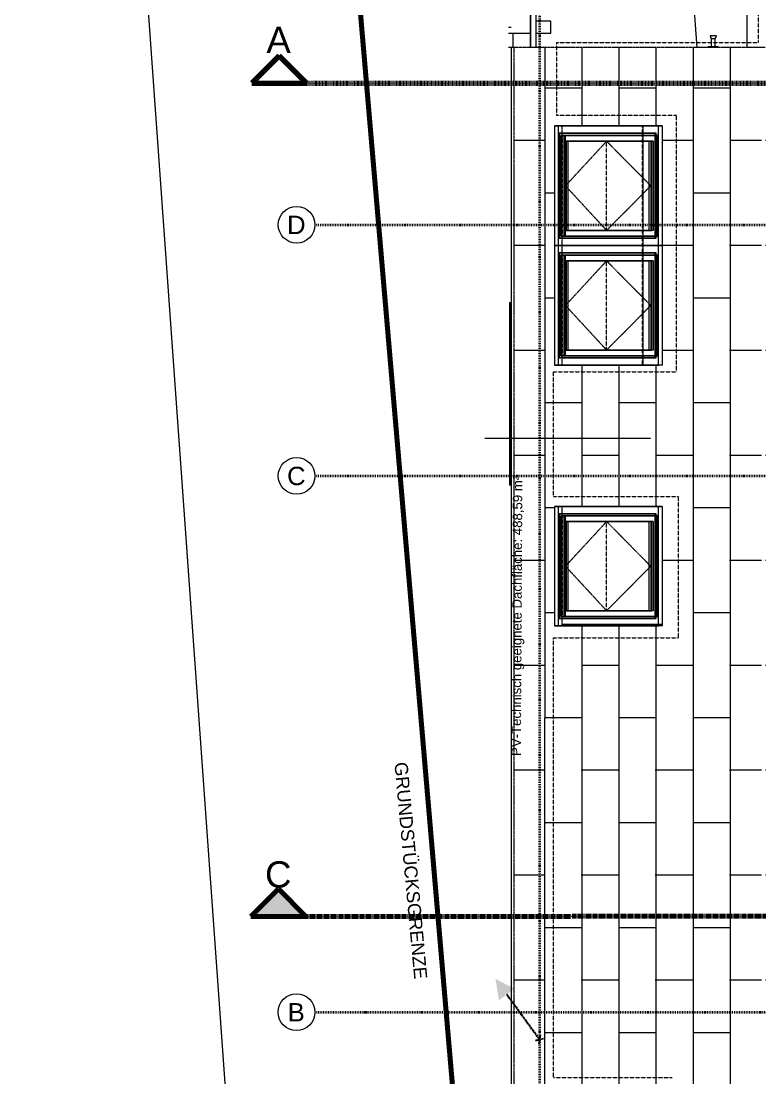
# Model space of a CAD drawing. Header units: millimetres. Extents: x -19192 to 21049, y -24519 to 21210.
# Drawn here: x -10833 to -3794, y -13932 to -3864 of the extents above; entities that cross this region are included whole.
import ezdxf
from ezdxf.enums import TextEntityAlignment as Align

# ---------------------------------------------------------------- set-up
doc = ezdxf.new("R2010")
doc.units = ezdxf.units.MM
for name, pattern in [('ACAD_ISO08W100', [36, 24, -3, 6, -3]), ('Achse', [0.009, 0.005, -0.002, 0, -0.002]), ('Strich Punkt Mittel', [0.015875, 0.00635, -0.004763, 0, -0.004763]), ('Strichpunkt', [0.01053, 0.005, -0.0025, 0.00053, -0.0025]), ('Verdeckt', [0.003, 0.002, -0.001]), ('Verdeckt Oben', [0.00225, 0.0015, -0.00075]), ('Verdeckt Unten', [0.005, 0.003, -0.002])]:
    doc.linetypes.add(name, pattern=pattern)
for name, color, linetype, lineweight in [('A-ROOF-PATT', 132, 'Continuous', 13), ('A_2D', 7, 'Continuous', 13), ('A_Beschriftung_', 7, 'Continuous', 9), ('A_Dach', 7, 'Continuous', 13), ('A_Decken', 8, 'Continuous', 13), ('A_Fenster', 7, 'Continuous', 13), ('A_Gelaender', 7, 'Continuous', 13), ('A_Grundstuecksgrenze', 5, 'Continuous', 70), ('A_Raeume', 7, 'Continuous', 13), ('A_Raster_', 1, 'Continuous', 9), ('A_Waende', 7, 'Continuous', 13), ('G-ANNO-SYMB_', 111, 'Continuous', 9), ('HT_E-Gesamt', 2, 'Continuous', 13), ('M-EQPM', 50, 'Continuous', 5), ('P-PIPE', 3, 'Continuous', 5), ('P-PIPE-CNTR', 3, 'Continuous', 5), ('Text', 250, 'Continuous', 9)]:
    doc.layers.add(name, color=color, linetype=linetype, lineweight=lineweight)
doc.layers.add('E_ERDUNG', color=150, linetype='ACAD_ISO08W100', true_color=0x0f87ff)
doc.styles.add('Arial', font='arial.ttf', dxfattribs={"height": 0.175})
doc.styles.add('Arial_1', font='arial.ttf', dxfattribs={"height": 0.09})
doc.styles.add('Arial_5', font='arial.ttf', dxfattribs={"height": 0.125})
doc.styles.add('Arial_6', font='arial.ttf', dxfattribs={"height": 0.25})
doc.styles.add('ET_LEGENDE - Wohnung$0$ROMANS', font='romans.shx', dxfattribs={"width": 0.6})

# ---------------------------------------------------------------- blocks, each defined once
blk = doc.blocks.new('Handlauftyp - Handlauf_Innen_-4904516-263_PP_DDS_BT2')
at = {"layer": 'A_Gelaender', "lineweight": 5}
blk.add_line((-26.215, 74.658), (-27.096, 75.026), dxfattribs=at)
blk = doc.blocks.new('HLS_Rigol - 20x8cm-10338196-263_PP_DDS_BT2')
at = {"layer": 'M-EQPM'}
h = blk.add_hatch(dxfattribs=at)
h.set_pattern_fill('FP_17', color=256, style=0, pattern_type=2)
h.set_pattern_definition([(270, (0, 0.6096), (0.04, 0), [])])
h.paths.add_polyline_path([(1.74, -0.08), (0, -0.08), (0, -0.095), (1.74, -0.095), (1.74, -0.08)])
for p, q in [((0, -0.095), (0, -0.08)), ((0, -0.095), (1.74, -0.095)), ((0, -0.097), (0, -0.095)), ((0, -0.1), (0, -0.097)), ((0, -0.097), (1.74, -0.097)), ((0, -0.1), (1.74, -0.1)), ((0, -0.1), (1.74, -0.1)), ((1.74, -0.08), (1.74, -0.095)), ((1.74, -0.095), (1.74, -0.097)), ((1.74, -0.097), (1.74, -0.1))]:
    blk.add_line(p, q, dxfattribs=at)
blk = doc.blocks.new('Fens_1tlg_OL - DF_OL_DK_1120x2400-10146559-263_PP_DDS_BT2')
at = {"layer": 'A_Fenster', "linetype": 'Verdeckt Oben', "lineweight": 5}
blk.add_line((-0.525, -0.26), (0.525, -0.26), dxfattribs=at)
blk = doc.blocks.new('Fens_Dach_1tlg1 - KF_1140X1400-V40-263_PP_DDS_BT2')
at = {"layer": 'A_Fenster'}
for p, q in [((-53.959, 62.423), (-53.959, 61.283)), ((-52.969, 62.423), (-53.959, 62.423)), ((-53.959, 62.423), (-53.924, 62.423)), ((-53.924, 62.423), (-52.934, 62.423)), ((-53.924, 62.353), (-53.924, 62.423)), ((-53.924, 61.353), (-53.924, 62.353)), ((-53.924, 62.353), (-53.005, 62.353)), ((-53.924, 62.353), (-53.924, 61.353)), ((-53.91, 62.353), (-53.924, 62.353)), ((-53.91, 61.353), (-53.91, 62.353)), ((-52.991, 62.353), (-53.91, 62.353)), ((-53.896, 62.333), (-53.005, 62.333)), ((-53.896, 61.373), (-53.896, 62.333)), ((-53.896, 62.333), (-53.86, 62.333)), ((-53.896, 62.333), (-53.005, 62.333)), ((-53.896, 62.333), (-53.896, 61.373)), ((-53.871, 62.333), (-53.896, 62.333)), ((-53.871, 62.333), (-53.871, 62.278)), ((-53.005, 62.333), (-53.871, 62.333)), ((-53.86, 62.333), (-53.86, 61.373)), ((-53.005, 62.333), (-53.86, 62.333)), ((-53.005, 62.353), (-52.991, 62.353)), ((-53.005, 62.353), (-53.005, 61.353)), ((-53.005, 62.333), (-53.005, 61.373)), ((-52.991, 62.333), (-53.005, 62.333)), ((-52.991, 62.333), (-53.005, 62.333)), ((-53.005, 62.333), (-52.991, 62.333)), ((-53.005, 62.333), (-53.005, 61.373)), ((-52.991, 62.333), (-53.005, 62.333)), ((-52.991, 61.353), (-52.991, 62.353)), ((-52.98, 62.333), (-52.991, 62.333)), ((-52.969, 62.333), (-52.991, 62.333)), ((-52.991, 62.333), (-52.98, 62.333)), ((-52.98, 62.333), (-52.991, 62.333)), ((-52.969, 62.333), (-52.98, 62.333)), ((-52.98, 61.373), (-52.98, 62.333)), ((-52.969, 61.283), (-52.969, 62.423)), ((-52.934, 62.423), (-52.969, 62.423)), ((-52.969, 61.373), (-52.969, 62.333)), ((-52.934, 62.423), (-52.934, 61.283)), ((-53.871, 62.278), (-53.871, 61.428)), ((-53.871, 62.278), (-53.856, 62.278)), ((-53.871, 62.278), (-53.871, 61.428)), ((-53.058, 62.278), (-53.871, 62.278)), ((-53.846, 62.278), (-53.856, 62.278)), ((-53.856, 62.278), (-53.043, 62.278)), ((-53.856, 61.428), (-53.856, 62.278)), ((-53.856, 62.278), (-53.832, 62.278)), ((-53.847, 61.428), (-53.846, 62.278)), ((-53.033, 62.278), (-53.846, 62.278)), ((-53.832, 62.278), (-53.033, 62.278)), ((-53.832, 62.278), (-53.832, 61.428)), ((-53.019, 62.278), (-53.058, 62.278)), ((-53.058, 61.428), (-53.058, 62.278)), ((-53.043, 62.278), (-53.033, 62.278)), ((-53.043, 62.278), (-53.043, 61.428)), ((-53.033, 61.428), (-53.033, 62.278)), ((-53.033, 62.278), (-53.019, 62.278)), ((-53.019, 62.278), (-53.019, 61.428)), ((-53.856, 61.428), (-53.871, 61.428)), ((-53.871, 61.428), (-53.871, 61.373)), ((-53.871, 61.428), (-53.058, 61.428)), ((-53.043, 61.428), (-53.856, 61.428)), ((-53.856, 61.428), (-53.847, 61.428)), ((-53.832, 61.428), (-53.856, 61.428)), ((-53.847, 61.428), (-53.033, 61.428)), ((-53.033, 61.428), (-53.832, 61.428)), ((-53.019, 61.428), (-53.058, 61.428)), ((-53.033, 61.428), (-53.043, 61.428)), ((-53.019, 61.428), (-53.033, 61.428)), ((-53.924, 61.283), (-53.924, 61.353)), ((-53.005, 61.353), (-53.924, 61.353)), ((-53.924, 61.353), (-53.91, 61.353)), ((-53.91, 61.353), (-52.991, 61.353)), ((-53.005, 61.373), (-53.896, 61.373)), ((-53.86, 61.373), (-53.896, 61.373)), ((-53.005, 61.373), (-53.896, 61.373)), ((-53.896, 61.373), (-53.871, 61.373)), ((-53.871, 61.373), (-53.005, 61.373)), ((-53.86, 61.373), (-53.005, 61.373)), ((-53.005, 61.373), (-52.991, 61.373)), ((-52.991, 61.373), (-53.005, 61.373)), ((-53.005, 61.373), (-52.991, 61.373)), ((-53.005, 61.373), (-52.991, 61.373)), ((-53.005, 61.353), (-52.991, 61.353)), ((-52.991, 61.373), (-52.98, 61.373)), ((-52.969, 61.373), (-52.991, 61.373)), ((-52.991, 61.373), (-52.98, 61.373)), ((-52.991, 61.373), (-52.98, 61.373)), ((-52.98, 61.373), (-52.969, 61.373)), ((-53.959, 61.283), (-52.969, 61.283)), ((-53.924, 61.283), (-53.959, 61.283)), ((-52.934, 61.283), (-53.924, 61.283)), ((-52.934, 61.283), (-52.969, 61.283))]:
    blk.add_line(p, q, dxfattribs=at)
at = {"layer": 'A_Fenster', "linetype": 'Verdeckt', "lineweight": 5}
for p, q in [((-53.883, 62.333), (-53.005, 62.333)), ((-53.883, 61.373), (-53.883, 62.333)), ((-53.005, 62.333), (-52.992, 62.333)), ((-52.992, 62.333), (-52.992, 61.373)), ((-53.464, 62.278), (-53.856, 61.853)), ((-53.464, 61.428), (-53.464, 62.278)), ((-53.058, 61.868), (-53.464, 62.278)), ((-53.464, 61.428), (-53.856, 61.853)), ((-53.058, 61.838), (-53.464, 61.428)), ((-53.043, 61.853), (-53.058, 61.868)), ((-53.043, 61.853), (-53.058, 61.838)), ((-53.005, 61.373), (-53.883, 61.373)), ((-52.992, 61.373), (-53.005, 61.373))]:
    blk.add_line(p, q, dxfattribs=at)
blk = doc.blocks.new('Fens_Dach_1tlg1 - KF_1140X1400-V41-263_PP_DDS_BT2')
at = {"layer": 'A_Fenster'}
for p, q in [((-53.959, 63.563), (-53.959, 62.423)), ((-52.969, 63.563), (-53.959, 63.563)), ((-53.959, 63.563), (-53.924, 63.563)), ((-53.924, 63.563), (-52.934, 63.563)), ((-53.924, 63.493), (-53.924, 63.563)), ((-52.969, 62.423), (-52.969, 63.563)), ((-52.934, 63.563), (-52.969, 63.563)), ((-52.934, 63.563), (-52.934, 62.423)), ((-53.924, 62.493), (-53.924, 63.493)), ((-53.924, 63.493), (-53.005, 63.493)), ((-53.924, 63.493), (-53.924, 62.493)), ((-53.91, 63.493), (-53.924, 63.493)), ((-53.91, 62.493), (-53.91, 63.493)), ((-52.991, 63.493), (-53.91, 63.493)), ((-53.896, 63.473), (-53.005, 63.473)), ((-53.896, 62.513), (-53.896, 63.473)), ((-53.896, 63.473), (-53.86, 63.473)), ((-53.896, 63.473), (-53.005, 63.473)), ((-53.896, 63.473), (-53.896, 62.513)), ((-53.871, 63.473), (-53.896, 63.473)), ((-53.871, 63.473), (-53.871, 63.418)), ((-53.005, 63.473), (-53.871, 63.473)), ((-53.86, 63.473), (-53.86, 62.513)), ((-53.005, 63.473), (-53.86, 63.473)), ((-53.005, 63.493), (-52.991, 63.493)), ((-53.005, 63.493), (-53.005, 62.493)), ((-53.005, 63.473), (-53.005, 62.513)), ((-52.991, 63.473), (-53.005, 63.473)), ((-52.991, 63.473), (-53.005, 63.473)), ((-53.005, 63.473), (-52.991, 63.473)), ((-53.005, 63.473), (-53.005, 62.513)), ((-52.991, 63.473), (-53.005, 63.473)), ((-52.991, 62.493), (-52.991, 63.493)), ((-52.98, 63.473), (-52.991, 63.473)), ((-52.969, 63.473), (-52.991, 63.473)), ((-52.991, 63.473), (-52.98, 63.473)), ((-52.98, 63.473), (-52.991, 63.473)), ((-52.969, 63.473), (-52.98, 63.473)), ((-52.98, 62.513), (-52.98, 63.473)), ((-52.969, 62.513), (-52.969, 63.473)), ((-53.871, 63.418), (-53.871, 62.568)), ((-53.871, 63.418), (-53.856, 63.418)), ((-53.871, 63.418), (-53.871, 62.568)), ((-53.058, 63.418), (-53.871, 63.418)), ((-53.846, 63.418), (-53.856, 63.418)), ((-53.856, 63.418), (-53.043, 63.418)), ((-53.856, 62.568), (-53.856, 63.418)), ((-53.856, 63.418), (-53.832, 63.418)), ((-53.033, 63.418), (-53.846, 63.418)), ((-53.846, 62.568), (-53.846, 63.418)), ((-53.832, 63.418), (-53.033, 63.418)), ((-53.832, 63.418), (-53.832, 62.568)), ((-53.019, 63.418), (-53.058, 63.418)), ((-53.058, 62.568), (-53.058, 63.418)), ((-53.043, 63.418), (-53.033, 63.418)), ((-53.043, 63.418), (-53.043, 62.568)), ((-53.033, 62.568), (-53.033, 63.418)), ((-53.033, 63.418), (-53.019, 63.418)), ((-53.019, 63.418), (-53.019, 62.568)), ((-53.856, 62.568), (-53.871, 62.568)), ((-53.871, 62.568), (-53.871, 62.513)), ((-53.871, 62.568), (-53.058, 62.568)), ((-53.043, 62.568), (-53.856, 62.568)), ((-53.856, 62.568), (-53.846, 62.568)), ((-53.832, 62.568), (-53.856, 62.568)), ((-53.846, 62.568), (-53.033, 62.568)), ((-53.033, 62.568), (-53.832, 62.568)), ((-53.019, 62.568), (-53.058, 62.568)), ((-53.033, 62.568), (-53.043, 62.568)), ((-53.019, 62.568), (-53.033, 62.568)), ((-53.924, 62.423), (-53.924, 62.493)), ((-53.005, 62.493), (-53.924, 62.493)), ((-53.924, 62.493), (-53.91, 62.493)), ((-53.91, 62.493), (-52.991, 62.493)), ((-53.005, 62.513), (-53.896, 62.513)), ((-53.86, 62.513), (-53.896, 62.513)), ((-53.005, 62.513), (-53.896, 62.513)), ((-53.896, 62.513), (-53.871, 62.513)), ((-53.871, 62.513), (-53.005, 62.513)), ((-53.86, 62.513), (-53.005, 62.513)), ((-53.005, 62.513), (-52.991, 62.513)), ((-52.991, 62.513), (-53.005, 62.513)), ((-53.005, 62.513), (-52.991, 62.513)), ((-53.005, 62.513), (-52.991, 62.513)), ((-53.005, 62.493), (-52.991, 62.493)), ((-52.991, 62.513), (-52.98, 62.513)), ((-52.969, 62.513), (-52.991, 62.513)), ((-52.991, 62.513), (-52.98, 62.513)), ((-52.991, 62.513), (-52.98, 62.513)), ((-52.98, 62.513), (-52.969, 62.513)), ((-53.959, 62.423), (-52.969, 62.423)), ((-53.924, 62.423), (-53.959, 62.423)), ((-52.934, 62.423), (-53.924, 62.423)), ((-52.934, 62.423), (-52.969, 62.423))]:
    blk.add_line(p, q, dxfattribs=at)
at = {"layer": 'A_Fenster', "linetype": 'Verdeckt', "lineweight": 5}
for p, q in [((-53.883, 63.473), (-53.005, 63.473)), ((-53.883, 62.513), (-53.883, 63.473)), ((-53.005, 63.473), (-52.992, 63.473)), ((-52.992, 63.473), (-52.992, 62.513)), ((-53.464, 63.418), (-53.856, 62.993)), ((-53.464, 62.568), (-53.464, 63.418)), ((-53.058, 63.008), (-53.464, 63.418)), ((-53.464, 62.568), (-53.856, 62.993)), ((-53.058, 62.978), (-53.464, 62.568)), ((-53.043, 62.993), (-53.058, 63.008)), ((-53.043, 62.993), (-53.058, 62.978)), ((-53.005, 62.513), (-53.883, 62.513)), ((-52.992, 62.513), (-53.005, 62.513))]:
    blk.add_line(p, q, dxfattribs=at)
blk = doc.blocks.new('Basiswand _ Attika_BLE_0340_0100 - ___-9838003-263_PP_DDS_BT2')
at = {"layer": 'A_Waende'}
for p, q in [((-20.504, 86.259), (-23.355, 79.422)), ((-20.504, 86.259), (-20.375, 86.205)), ((-20.024, 86.058), (-22.876, 79.222)), ((-23.196, 79.356), (-23.355, 79.422)), ((-22.876, 79.222), (-23.189, 79.353))]:
    blk.add_line(p, q, dxfattribs=at)
blk = doc.blocks.new('Fens_Dach_1tlg1 - KF_1140X1400-V42-263_PP_DDS_BT2')
at = {"layer": 'A_Fenster'}
for p, q in [((-53.959, 59.939), (-53.959, 58.799)), ((-52.969, 59.939), (-53.959, 59.939)), ((-53.959, 59.939), (-53.924, 59.939)), ((-53.924, 59.939), (-52.934, 59.939)), ((-53.924, 59.869), (-53.924, 59.939)), ((-52.969, 58.799), (-52.969, 59.939)), ((-52.934, 59.939), (-52.969, 59.939)), ((-52.934, 59.939), (-52.934, 58.799)), ((-53.924, 58.869), (-53.924, 59.869)), ((-53.924, 59.869), (-53.005, 59.869)), ((-53.924, 59.869), (-53.924, 58.869)), ((-53.91, 59.869), (-53.924, 59.869)), ((-53.91, 58.869), (-53.91, 59.869)), ((-52.991, 59.869), (-53.91, 59.869)), ((-53.896, 59.849), (-53.005, 59.849)), ((-53.896, 58.889), (-53.896, 59.849)), ((-53.896, 59.849), (-53.86, 59.849)), ((-53.896, 59.849), (-53.005, 59.849)), ((-53.896, 59.849), (-53.896, 58.889)), ((-53.871, 59.849), (-53.896, 59.849)), ((-53.871, 59.849), (-53.871, 59.794)), ((-53.005, 59.849), (-53.871, 59.849)), ((-53.86, 59.849), (-53.86, 58.889)), ((-53.005, 59.849), (-53.86, 59.849)), ((-53.005, 59.869), (-52.991, 59.869)), ((-53.005, 59.869), (-53.005, 58.869)), ((-53.005, 59.849), (-53.005, 58.889)), ((-52.991, 59.849), (-53.005, 59.849)), ((-52.991, 59.849), (-53.005, 59.849)), ((-53.005, 59.849), (-52.991, 59.849)), ((-53.005, 59.849), (-53.005, 58.889)), ((-52.991, 59.849), (-53.005, 59.849)), ((-52.991, 58.869), (-52.991, 59.869)), ((-52.98, 59.849), (-52.991, 59.849)), ((-52.969, 59.849), (-52.991, 59.849)), ((-52.991, 59.849), (-52.98, 59.849)), ((-52.98, 59.849), (-52.991, 59.849)), ((-52.969, 59.849), (-52.98, 59.849)), ((-52.98, 58.889), (-52.98, 59.849)), ((-52.969, 58.889), (-52.969, 59.849)), ((-53.871, 59.794), (-53.871, 58.944)), ((-53.871, 59.794), (-53.856, 59.794)), ((-53.871, 59.794), (-53.871, 58.944)), ((-53.058, 59.794), (-53.871, 59.794)), ((-53.847, 59.794), (-53.856, 59.794)), ((-53.856, 59.794), (-53.043, 59.794)), ((-53.856, 58.944), (-53.856, 59.794)), ((-53.856, 59.794), (-53.832, 59.794)), ((-53.033, 59.794), (-53.847, 59.794)), ((-53.847, 58.944), (-53.847, 59.794)), ((-53.832, 59.794), (-53.033, 59.794)), ((-53.832, 59.794), (-53.832, 58.944)), ((-53.019, 59.794), (-53.058, 59.794)), ((-53.058, 58.944), (-53.058, 59.794)), ((-53.043, 59.794), (-53.033, 59.794)), ((-53.043, 59.794), (-53.043, 58.944)), ((-53.033, 58.944), (-53.033, 59.794)), ((-53.033, 59.794), (-53.019, 59.794)), ((-53.019, 59.794), (-53.019, 58.944)), ((-53.856, 58.944), (-53.871, 58.944)), ((-53.871, 58.944), (-53.871, 58.889)), ((-53.871, 58.944), (-53.058, 58.944)), ((-53.043, 58.944), (-53.856, 58.944)), ((-53.856, 58.944), (-53.847, 58.944)), ((-53.832, 58.944), (-53.856, 58.944)), ((-53.847, 58.944), (-53.033, 58.944)), ((-53.033, 58.944), (-53.832, 58.944)), ((-53.019, 58.944), (-53.058, 58.944)), ((-53.033, 58.944), (-53.043, 58.944)), ((-53.019, 58.944), (-53.033, 58.944)), ((-53.924, 58.799), (-53.924, 58.869)), ((-53.005, 58.869), (-53.924, 58.869)), ((-53.924, 58.869), (-53.91, 58.869)), ((-53.91, 58.869), (-52.991, 58.869)), ((-53.005, 58.889), (-53.896, 58.889)), ((-53.86, 58.889), (-53.896, 58.889)), ((-53.005, 58.889), (-53.896, 58.889)), ((-53.896, 58.889), (-53.871, 58.889)), ((-53.871, 58.889), (-53.005, 58.889)), ((-53.86, 58.889), (-53.005, 58.889)), ((-53.005, 58.889), (-52.991, 58.889)), ((-52.991, 58.889), (-53.005, 58.889)), ((-53.005, 58.889), (-52.991, 58.889)), ((-53.005, 58.889), (-52.991, 58.889)), ((-53.005, 58.869), (-52.991, 58.869)), ((-52.991, 58.889), (-52.98, 58.889)), ((-52.969, 58.889), (-52.991, 58.889)), ((-52.991, 58.889), (-52.98, 58.889)), ((-52.991, 58.889), (-52.98, 58.889)), ((-52.98, 58.889), (-52.969, 58.889)), ((-53.959, 58.799), (-52.969, 58.799)), ((-53.924, 58.799), (-53.959, 58.799)), ((-52.934, 58.799), (-53.924, 58.799)), ((-52.934, 58.799), (-52.969, 58.799))]:
    blk.add_line(p, q, dxfattribs=at)
at = {"layer": 'A_Fenster', "linetype": 'Verdeckt', "lineweight": 5}
for p, q in [((-53.883, 59.849), (-53.005, 59.849)), ((-53.883, 58.889), (-53.883, 59.849)), ((-53.005, 59.849), (-52.992, 59.849)), ((-52.992, 59.849), (-52.992, 58.889)), ((-53.464, 59.794), (-53.856, 59.369)), ((-53.464, 58.944), (-53.464, 59.794)), ((-53.058, 59.383), (-53.464, 59.794)), ((-53.464, 58.944), (-53.856, 59.369)), ((-53.058, 59.354), (-53.464, 58.944)), ((-53.043, 59.369), (-53.058, 59.383)), ((-53.043, 59.369), (-53.058, 59.354)), ((-53.005, 58.889), (-53.883, 58.889)), ((-52.992, 58.889), (-53.005, 58.889))]:
    blk.add_line(p, q, dxfattribs=at)
blk = doc.blocks.new('Typ des oberen Holms - Oberer Geländerholm_Innen_-10061031-263_PP_DDS_BT2')
at = {"layer": 'A_Gelaender', "lineweight": 5}
for p, q in [((-25.257, 80.214), (-22.405, 87.052)), ((-22.359, 87.032), (-25.211, 80.196)), ((-22.405, 87.052), (-22.359, 87.032)), ((-25.22, 80.199), (-25.257, 80.214))]:
    blk.add_line(p, q, dxfattribs=at)
blk = doc.blocks.new('Typ des oberen Holms - Oberer Geländerholm_Innen_-V43-263_PP_DDS_BT2')
at = {"layer": 'A_Gelaender', "lineweight": 5}
for p, q in [((-22.405, 87.052), (-25.257, 80.214)), ((-22.359, 87.032), (-25.211, 80.196)), ((-22.359, 87.032), (-22.405, 87.052)), ((-25.22, 80.199), (-25.257, 80.214))]:
    blk.add_line(p, q, dxfattribs=at)
blk = doc.blocks.new('Kemperventil - Standard-V51-263_PP_DDS_BT2')
at = {"layer": 'HT_E-Gesamt'}
for p, q in [((0.0775, -0.08), (0.0775, -0.085)), ((0.0775, -0.085), (0.125, -0.085)), ((0.105, -0.085), (0.105, -0.16)), ((0.125, -0.085), (0.1725, -0.085)), ((0.145, -0.16), (0.145, -0.085)), ((0.1725, -0.085), (0.1725, -0.08)), ((0.105, -0.16), (0.095, -0.19)), ((0.095, -0.19), (0.125, -0.19)), ((0.105, -0.16), (0.125, -0.16)), ((0.125, -0.16), (0.145, -0.16)), ((0.125, -0.19), (0.155, -0.19)), ((0.155, -0.19), (0.145, -0.16))]:
    blk.add_line(p, q, dxfattribs=at)
blk = doc.blocks.new('Pfosten rechteckig - 0100x0080_Lamellen_aus_Pfosten-12196765-263_PP_DDS_BT2')
at = {"layer": 'A_Fenster', "lineweight": 5}
blk.add_line((-54.369, 54.589), (-54.369, 54.969), dxfattribs=at)
blk = doc.blocks.new('Family - ___-3180367-263_PP_DDS_BT2')
at = {"layer": 'A_Grundstuecksgrenze'}
blk.add_line((-20.98, 98.81), (-31.818, 64.901), dxfattribs=at)
blk = doc.blocks.new('Raster - BS_Achse-112124-263_PP_DDS_BT2')
at = {"layer": 'A_Beschriftung_'}
blk.add_circle((0, 0), 0.0035, dxfattribs=at)
blk = doc.blocks.new('Schnitt - 100_Gebaeudeschnitt-1260755-263_PP_DDS_BT2')
at = {"layer": 'G-ANNO-SYMB_'}
blk.add_hatch(color=256, dxfattribs=at).paths.add_polyline_path([(-0.00829, 0), (-0.00305, 0.00525), (0.0022, 0)])
at = {"layer": 'G-ANNO-SYMB_', "lineweight": 70}
for p, q in [((-0.00305, 0.00525), (-0.00829, 0)), ((0.0022, 0), (-0.00305, 0.00525)), ((-0.00829, 0), (0.0022, 0))]:
    blk.add_line(p, q, dxfattribs=at)
blk = doc.blocks.new('654654654')
at = {"layer": 'A-ROOF-PATT', "lineweight": 5, "true_color": 0x636466}
h = blk.add_hatch(dxfattribs=at)
h.set_pattern_fill('FP_16', color=251, style=0, pattern_type=2)
h.set_pattern_definition([(269.998, (-27.412, 0.0008), (0.707075, -1.000025), [1, 0]), (269.998, (-27.058, 0.0008), (0.707075, -1.000025), [1, 0]), (359.9983, (-27.765, -0.4992), (0.70714, 0.999979), [0.35355, -0.35355]), (359.9983, (-27.412, -0.9992), (0.70714, 0.999979), [0.35355, -0.35355])])
h.paths.add_polyline_path([(-54.349, 47.652), (-51.989, 47.823), (-51.989, 64.311), (-51.952, 64.311), (-51.953, 47.825), (-51.949, 47.825), (-51.949, 64.312), (-54.149, 64.312), (-54.149, 64.311), (-54.189, 64.311), (-54.189, 64.312), (-54.349, 64.312), (-54.349, 47.824)])
h.paths.add_polyline_path([(-52.97, 48.799), (-53.96, 48.799), (-53.96, 51.079), (-52.934, 51.079), (-52.934, 48.799), (-52.97, 48.799)])
h.paths.add_polyline_path([(-52.934, 52.109), (-53.96, 52.109), (-53.96, 54.389), (-52.934, 54.389), (-52.934, 52.109)])
h.paths.add_polyline_path([(-52.934, 58.799), (-53.959, 58.799), (-53.959, 59.939), (-52.934, 59.939), (-52.934, 58.799)])
h.paths.add_polyline_path([(-52.969, 61.283), (-53.959, 61.283), (-53.959, 63.563), (-52.934, 63.563), (-52.934, 61.283), (-52.969, 61.283)])
at = {"layer": 'A_2D', "color": 251, "lineweight": 18, "true_color": 0x636466}
blk.add_line((-56.402, 44.733), (-59.043, 81.587), dxfattribs=at)
at = {"layer": 'A_2D', "color": 251, "linetype": 'Verdeckt', "true_color": 0x636466}
for p, q in [((-52.018, 64.359), (-52.022, 71.639)), ((-53.939, 63.663), (-53.938, 64.359)), ((-53.938, 64.359), (-52.018, 64.359)), ((-52.799, 63.663), (-53.939, 63.663)), ((-52.799, 61.22), (-52.799, 63.663)), ((-53.969, 60.029), (-53.969, 61.22)), ((-53.969, 61.22), (-52.799, 61.22)), ((-52.779, 60.029), (-53.969, 60.029)), ((-52.779, 58.685), (-52.779, 60.029)), ((-53.969, 54.493), (-53.969, 58.685)), ((-53.969, 58.685), (-52.779, 58.685)), ((-52.84, 54.493), (-53.969, 54.493))]:
    blk.add_line(p, q, dxfattribs=at)
at = {"layer": 'A_2D', "color": 251, "lineweight": 100, "true_color": 0x636466}
for p, q in [((-56.585, 64.232), (-56.845, 63.972)), ((-56.325, 63.972), (-56.585, 64.232)), ((-56.845, 63.972), (-56.325, 63.972))]:
    blk.add_line(p, q, dxfattribs=at)
at = {"layer": 'A_2D', "color": 251, "linetype": 'Strichpunkt', "lineweight": 100, "true_color": 0x636466}
blk.add_line((-56.325, 63.972), (-35.312, 63.972), dxfattribs=at)
at = {"layer": 'A_2D', "color": 251, "linetype": 'Verdeckt Oben', "lineweight": 5, "true_color": 0x636466}
blk.add_line((-54.623, 60.589), (-53.043, 60.589), dxfattribs=at)
at = {"layer": 'A_Dach', "color": 251, "linetype": 'Verdeckt Unten', "true_color": 0x636466}
for p, q in [((-54.349, 64.312), (-54.349, 47.652)), ((-54.189, 64.312), (-54.349, 64.312)), ((-52.129, 64.312), (-54.149, 64.312)), ((-53.924, 61.283), (-53.924, 63.563)), ((-53.924, 63.563), (-52.934, 63.563)), ((-53.889, 61.283), (-53.889, 63.563)), ((-52.934, 63.563), (-52.934, 61.283)), ((-52.934, 61.283), (-53.924, 61.283)), ((-53.924, 58.799), (-53.924, 59.939)), ((-53.924, 59.939), (-52.934, 59.939)), ((-53.889, 58.799), (-53.889, 59.939)), ((-52.934, 59.939), (-52.934, 58.799)), ((-52.934, 58.799), (-53.924, 58.799))]:
    blk.add_line(p, q, dxfattribs=at)
at = {"layer": 'A_Decken', "color": 251, "true_color": 0x636466}
for p, q in [((-52.601, 64.312), (-52.877, 68.003)), ((-53.12, 63.563), (-53.12, 61.283))]:
    blk.add_line(p, q, dxfattribs=at)
at = {"layer": 'A_Raeume', "color": 251, "linetype": 'Verdeckt', "true_color": 0x636466}
for p, q in [((-53.123, 63.493), (-53.123, 63.563)), ((-53.123, 63.473), (-53.123, 63.493)), ((-53.123, 62.513), (-53.123, 63.473)), ((-53.123, 62.493), (-53.123, 62.513)), ((-53.123, 62.353), (-53.123, 62.493)), ((-53.123, 62.333), (-53.123, 62.353)), ((-53.123, 61.373), (-53.123, 62.333)), ((-53.123, 61.353), (-53.123, 61.373)), ((-53.123, 61.283), (-53.123, 61.353))]:
    blk.add_line(p, q, dxfattribs=at)
at = {"layer": 'A_Raster_', "color": 251, "linetype": 'Strich Punkt Mittel', "lineweight": 35, "true_color": 0x636466}
for p, q in [((-54.104, 84.197), (-54.105, 46.527)), ((-56.243, 62.622), (-31.566, 62.621)), ((-56.243, 60.229), (-31.566, 60.228)), ((-56.244, 55.119), (-31.567, 55.118))]:
    blk.add_line(p, q, dxfattribs=at)
at = {"layer": 'A_Waende', "color": 251, "true_color": 0x636466}
for p, q in [((-54.359, 64.448), (-54.359, 64.312)), ((-54.349, 64.312), (-54.399, 64.312)), ((-54.369, 48.112), (-54.369, 64.312))]:
    blk.add_line(p, q, dxfattribs=at)
at = {"layer": 'G-ANNO-SYMB_', "color": 251, "linetype": 'Achse', "lineweight": 70, "true_color": 0x636466}
blk.add_line((-56.439, 56.031), (-46.742, 56.037), dxfattribs=at)
at = {"layer": 'P-PIPE', "color": 251, "true_color": 0x636466}
for p, q in [((-53.997, 64.562), (-54.139, 64.562)), ((-54.399, 64.448), (-54.189, 64.448)), ((-54.139, 64.448), (-53.997, 64.448))]:
    blk.add_line(p, q, dxfattribs=at)
for start_param, end_param in [(4.712389, 6.283185), (3.141593, 4.712389)]:
    blk.add_ellipse((-53.997, 64.505), major_axis=(0, 0.0571), ratio=0.049938, start_param=start_param, end_param=end_param, dxfattribs=at)
at = {"layer": 'P-PIPE-CNTR', "color": 251, "true_color": 0x636466}
blk.add_line((-54.399, 64.505), (-54.373, 64.505), dxfattribs=at)
at = {"layer": 'A_Beschriftung_', "color": 251, "true_color": 0x636466, "xscale": 49.99999999999998, "yscale": 49.99999999999998, "zscale": 49.99999999999998}
for p, rotation in [((-56.418, 62.622), 269.9982758784547), ((-56.418, 60.229), 269.9982758784546), ((-56.419, 55.119), 269.9982758784547)]:
    blk.add_blockref('Raster - BS_Achse-112124-263_PP_DDS_BT2', p, dxfattribs=dict(at, rotation=rotation))
at = {"layer": 'A_Fenster', "color": 251, "true_color": 0x636466}
for name in ['Fens_Dach_1tlg1 - KF_1140X1400-V41-263_PP_DDS_BT2', 'Fens_Dach_1tlg1 - KF_1140X1400-V40-263_PP_DDS_BT2', 'Fens_Dach_1tlg1 - KF_1140X1400-V42-263_PP_DDS_BT2']:
    blk.add_blockref(name, (0, 0), dxfattribs=at)
at = {"layer": 'A_Fenster', "color": 251, "linetype": 'Verdeckt Oben', "lineweight": 5, "true_color": 0x636466, "rotation": 269.9982758784551}
blk.add_blockref('Fens_1tlg_OL - DF_OL_DK_1120x2400-10146559-263_PP_DDS_BT2', (-54.089, 62.552), dxfattribs=at)
at = {"layer": 'A_Fenster', "color": 251, "lineweight": 5, "true_color": 0x636466}
blk.add_blockref('Pfosten rechteckig - 0100x0080_Lamellen_aus_Pfosten-12196765-263_PP_DDS_BT2', (0, 0), dxfattribs=at)
at = {"layer": 'A_Gelaender', "color": 251, "lineweight": 5, "true_color": 0x636466, "rotation": 22.64000000000043}
for name in ['Typ des oberen Holms - Oberer Geländerholm_Innen_-10061031-263_PP_DDS_BT2', 'Typ des oberen Holms - Oberer Geländerholm_Innen_-V43-263_PP_DDS_BT2', 'Handlauftyp - Handlauf_Innen_-4904516-263_PP_DDS_BT2']:
    blk.add_blockref(name, (0, 0), dxfattribs=at)
at = {"layer": 'A_Grundstuecksgrenze', "color": 251, "true_color": 0x636466, "rotation": 22.64000000000043}
blk.add_blockref('Family - ___-3180367-263_PP_DDS_BT2', (0, 0), dxfattribs=at)
at = {"layer": 'A_Waende', "color": 251, "true_color": 0x636466, "rotation": 22.64000000000043}
blk.add_blockref('Basiswand _ Attika_BLE_0340_0100 - ___-9838003-263_PP_DDS_BT2', (0, 0), dxfattribs=at)
at = {"layer": 'G-ANNO-SYMB_', "color": 251, "true_color": 0x636466, "xscale": 49.99999999999998, "yscale": 49.99999999999998, "zscale": 49.99999999999998, "rotation": 0.0308852449162074}
blk.add_blockref('Schnitt - 100_Gebaeudeschnitt-1260755-263_PP_DDS_BT2', (-56.439, 56.031), dxfattribs=at)
at = {"layer": 'HT_E-Gesamt', "color": 251, "true_color": 0x636466, "rotation": 179.9982758785824}
blk.add_blockref('Kemperventil - Standard-V51-263_PP_DDS_BT2', (-52.323, 64.232), dxfattribs=at)
at = {"layer": 'M-EQPM', "color": 251, "true_color": 0x636466, "rotation": 269.998275878465}
blk.add_blockref('HLS_Rigol - 20x8cm-10338196-263_PP_DDS_BT2', (-54.289, 61.882), dxfattribs=at)
at = {"layer": 'A_Beschriftung_', "color": 251, "true_color": 0x636466, "char_height": 0.175, "attachment_point": 1, "style": 'Arial'}
for s, insert, width in [('D', (-56.509, 62.708), 0.21646), ('C', (-56.509, 60.316), 0.21646), ('B', (-56.503, 55.206), 0.20042)]:
    blk.add_mtext(s, dxfattribs=dict(at, insert=insert, width=width))
at = {"layer": 'G-ANNO-SYMB_', "color": 251, "true_color": 0x636466, "insert": (-56.719, 56.557), "char_height": 0.25, "width": 0.30865, "attachment_point": 1, "style": 'Arial_6'}
blk.add_mtext('C', dxfattribs=at)
at = {"layer": 'Text', "color": 251, "true_color": 0x636466, "attachment_point": 1}
for s, insert, char_height, width, rotation, style in [('A', (-56.706, 64.508), 0.25, 0.2846, 359.9983, 'Arial_6'), ('PV-Technisch geeignete Dachfläche: 488,59 m²', (-54.371, 57.561), 0.09, 3.13861, 89.6884, 'Arial_1'), ('GRUNDSTÜCKSGRENZE', (-55.362, 57.508), 0.125, 2.50928, 275.2546, 'Arial_5')]:
    blk.add_mtext(s, dxfattribs=dict(at, insert=insert, char_height=char_height, width=width, rotation=rotation, style=style))
blk = doc.blocks.new('*U161')
for p, q in [((0, 0), (445, 445)), ((48, 0), (-48, 0)), ((-18, 44), (18, -44))]:
    blk.add_line(p, q)
blk.add_solid([(368, 523), (600, 600), (523, 368)])
at = {"style": 'ET_LEGENDE - Wohnung$0$ROMANS', "width": 0.6, "flags": 1}
for tag, p in [('RAUMBUCHNUMMER', (0, -300)), ('ANLAGE', (0, -450))]:
    blk.add_attdef(tag, text='', height=100, dxfattribs=at).set_placement(p, align=Align.MIDDLE)
for tag, p in [('TEILANLAGE_NR', (0, -600)), ('KOMPONENTE', (0, -750)), ('KOMPONENTE_NR', (0, -900)), ('BEZEICHNUNG', (0, -1050)), ('TYP', (0, -1200)), ('HERSTELLER', (0, -1350)), ('MODEL', (0, -1500)), ('LEISTUNG_MAX', (0, -1650)), ('SPEZIFISCH_1', (0, -1800)), ('SPEZIFISCH_2', (0, -1950)), ('SPEZIFISCH_3', (0, -2100)), ('SPEZIFISCH_4', (0, -2250)), ('SPEZIFISCH_5', (0, -2400)), ('GEWERKE_CODE', (0, -2550)), ('LV_POS', (0, -2700)), ('ZAEHLER', (0, -2850)), ('PLATZHALTER_1', (0, -3000)), ('PLATZHALTER_2', (0, -3150)), ('PLATZHALTER_3', (0, -3300)), ('JOBLISTE_VDMA', (0, -3450)), ('ET_SPEZIFISCH_1', (0, -3600)), ('ET_SPEZIFISCH_2', (0, -3750)), ('ET_SPEZIFISCH_3', (0, -3900)), ('ET_SPEZIFISCH_4', (0, -4050)), ('ET_SPEZIFISCH_5', (0, -4200)), ('ET_SPEZIFISCH_6', (0, -4350)), ('ET_SPEZIFISCH_7', (0, -4500))]:
    blk.add_attdef(tag, text='', height=100, dxfattribs=at).set_placement(p, align=Align.MIDDLE_CENTER)

msp = doc.modelspace()

# ---------------------------------------------------------------- block references
at = {"xscale": 1000, "yscale": 1000, "zscale": 1000}
msp.add_blockref('654654654', (48210, -68426), dxfattribs=at)
at = {"layer": 'E_ERDUNG', "xscale": 0.8398080000000001, "yscale": 0.8398080000000001, "zscale": 0.8398080000000001, "rotation": 81.02107987142483}
msp.add_blockref('*U161', (-5894, -13566), dxfattribs=at)

doc.saveas('drawing.dxf')
